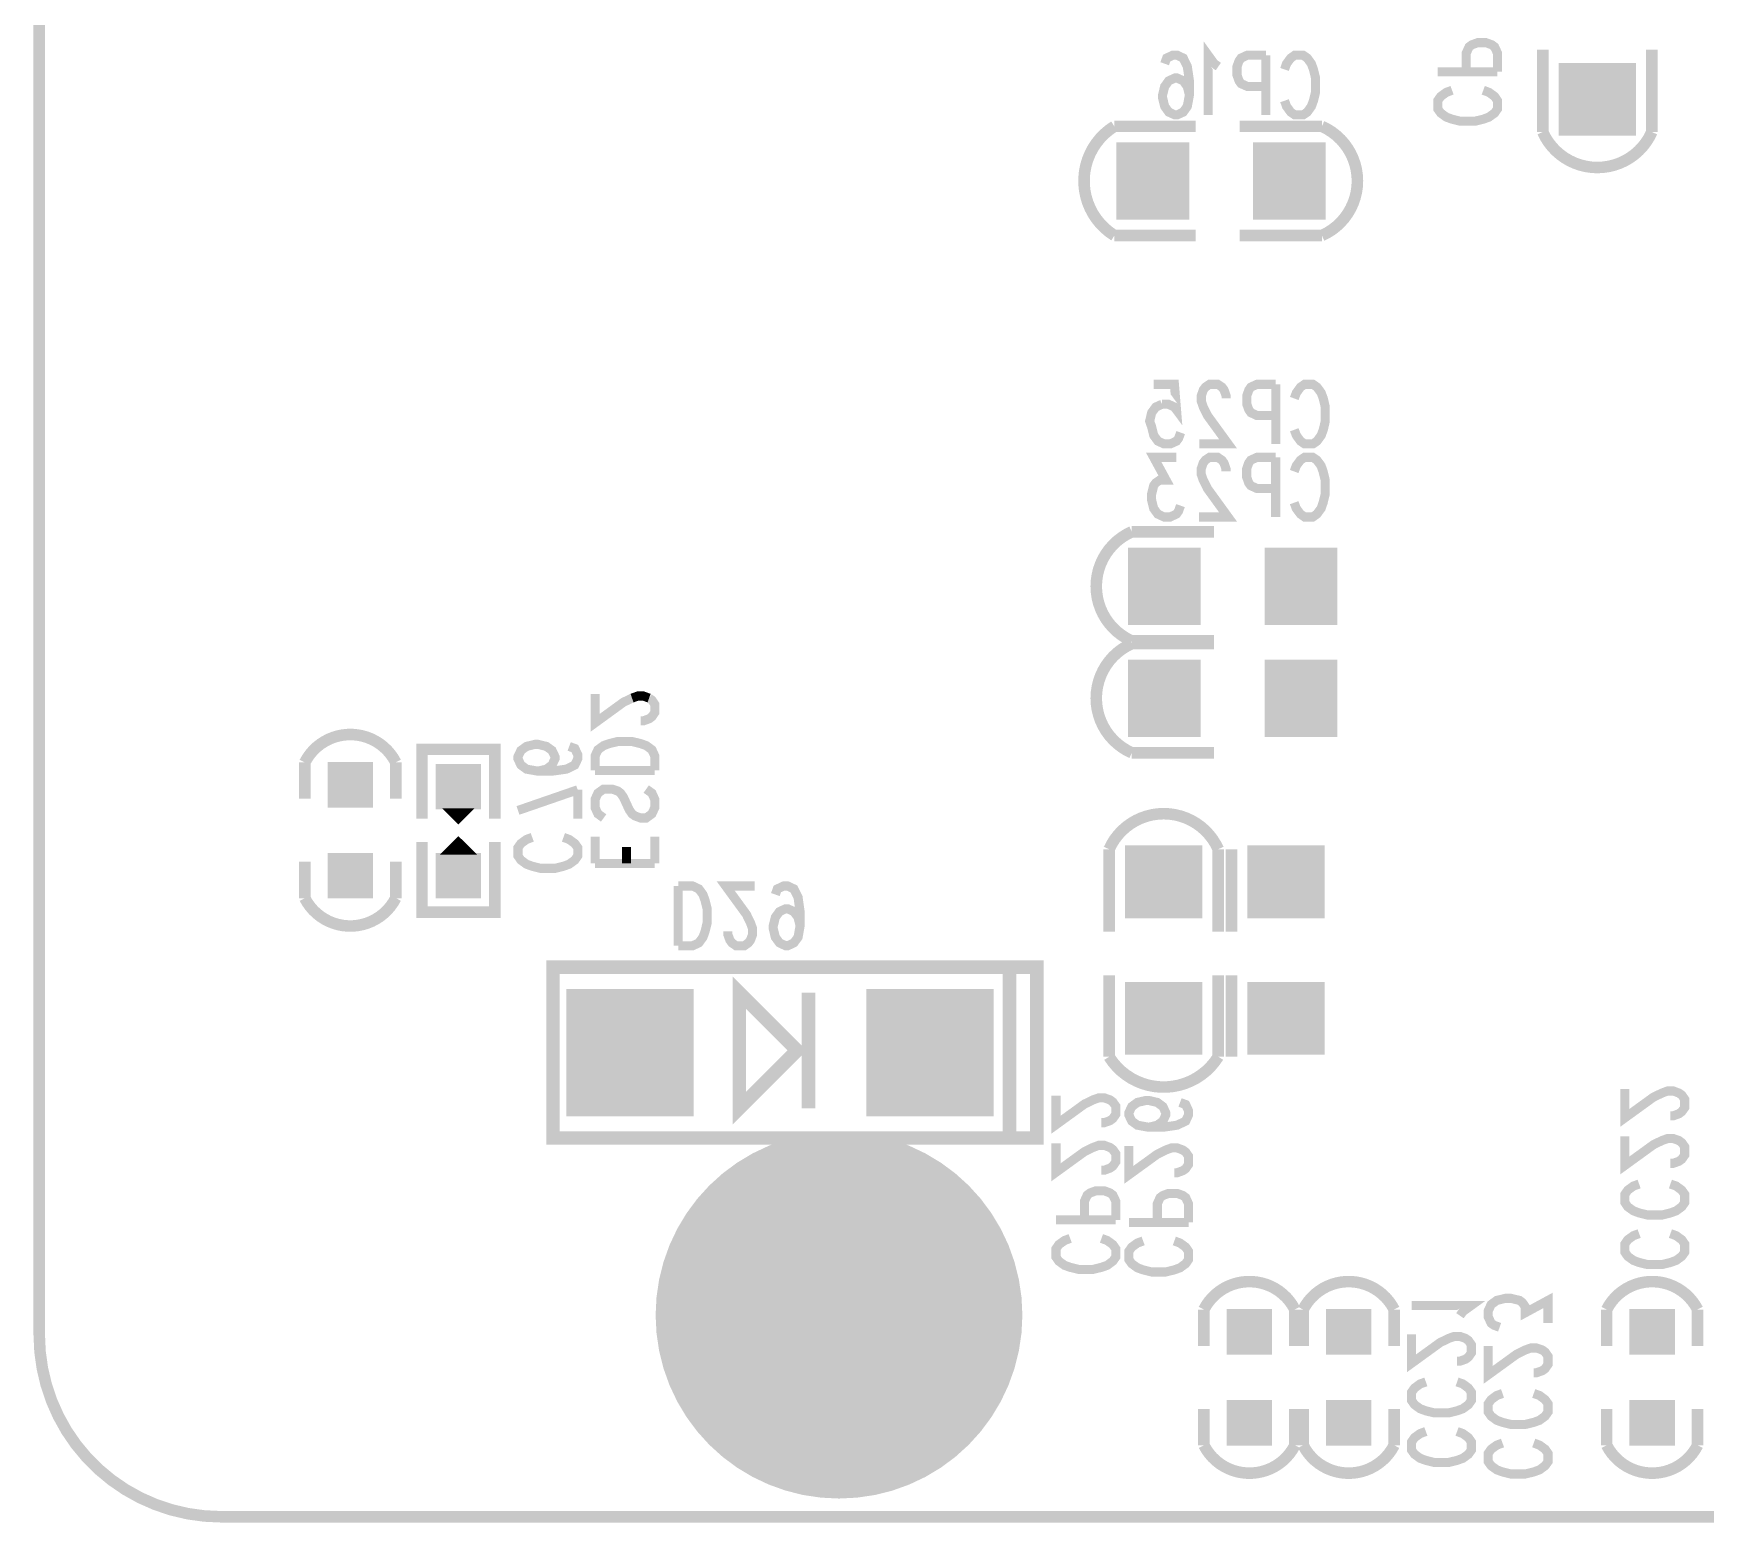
# Model space of a CAD drawing. Extents: x 64 to 173, y 17 to 95.
# Drawn here: x 124.74 to 143.13, y 17.13 to 33.5 of the extents above; entities that cross this region are included whole.
import ezdxf

# ---------------------------------------------------------------- set-up
doc = ezdxf.new("R2010")
doc.units = 0
doc.header["$MEASUREMENT"] = 0
doc.layers.get('0').update_dxf_attribs({"linetype": 'CONTINUOUS'})
doc.layers.add('PASTEMASKBOTTOM', color=5, linetype='CONTINUOUS')
doc.layers.add('SILKSCREENBOTTO', color=9, linetype='CONTINUOUS')

# ---------------------------------------------------------------- blocks, each defined once
blk = doc.blocks.new('SQUARE_36')
blk.add_solid([(0.700024, 0.700024), (0.700024, -0.700024), (-0.700024, 0.700024), (-0.700024, -0.700024)])
blk = doc.blocks.new('RECTANGLE_224')
blk.add_solid([(0.424942, 0.40005), (0.424942, -0.40005), (-0.424942, 0.40005), (-0.424942, -0.40005)])
blk = doc.blocks.new('SQUARE_225')
blk.add_solid([(0.250062, 0.250062), (0.250062, -0.250062), (-0.250062, 0.250062), (-0.250062, -0.250062)])
blk = doc.blocks.new('RECTANGLE_226')
blk.add_solid([(0.40005, 0.424942), (0.40005, -0.424942), (-0.40005, 0.424942), (-0.40005, -0.424942)])
blk = doc.blocks.new('SQUARE_227')
blk.add_solid([(0.250062, 0.250062), (0.250062, -0.250062), (-0.250062, 0.250062), (-0.250062, -0.250062)])

msp = doc.modelspace()

# ---------------------------------------------------------------- linework, layer by layer
at = {"layer": 'PASTEMASKBOTTOM', "color": 5}
for points, const_width in [([(124.806, 19.189), (124.806, 84.198)], 0.127), ([(129.562, 24.966), (129.415, 24.819), (129.268, 24.966), (129.562, 24.966)], 0.0254), ([(129.276, 24.959), (129.276, 24.966)], 0.0254), ([(129.288, 24.946), (129.288, 24.966)], 0.0254), ([(129.301, 24.934), (129.301, 24.966)], 0.0254), ([(129.314, 24.921), (129.314, 24.966)], 0.0254), ([(129.326, 24.908), (129.326, 24.966)], 0.0254), ([(129.339, 24.896), (129.339, 24.966)], 0.0254), ([(129.352, 24.883), (129.352, 24.966)], 0.0254), ([(129.364, 24.87), (129.364, 24.966)], 0.0254), ([(129.377, 24.857), (129.377, 24.966)], 0.0254), ([(129.39, 24.845), (129.39, 24.966)], 0.0254), ([(129.403, 24.832), (129.403, 24.966)], 0.0254), ([(129.415, 24.819), (129.415, 24.966)], 0.0254), ([(129.428, 24.832), (129.428, 24.966)], 0.0254), ([(129.441, 24.845), (129.441, 24.966)], 0.0254), ([(129.453, 24.857), (129.453, 24.966)], 0.0254), ([(129.466, 24.87), (129.466, 24.966)], 0.0254), ([(129.479, 24.883), (129.479, 24.966)], 0.0254), ([(129.491, 24.896), (129.491, 24.966)], 0.0254), ([(129.504, 24.908), (129.504, 24.966)], 0.0254), ([(129.517, 24.921), (129.517, 24.966)], 0.0254), ([(129.53, 24.934), (129.53, 24.966)], 0.0254), ([(129.542, 24.946), (129.542, 24.966)], 0.0254), ([(129.555, 24.959), (129.555, 24.966)], 0.0254), ([(129.415, 24.656), (129.588, 24.484), (129.243, 24.484), (129.415, 24.656)], 0.0254), ([(129.39, 24.484), (129.39, 24.631)], 0.0254), ([(129.403, 24.484), (129.403, 24.644)], 0.0254), ([(129.415, 24.484), (129.415, 24.656)], 0.0254), ([(129.428, 24.484), (129.428, 24.644)], 0.0254), ([(129.441, 24.484), (129.441, 24.631)], 0.0254), ([(129.25, 24.484), (129.25, 24.491)], 0.0254), ([(129.263, 24.484), (129.263, 24.504)], 0.0254), ([(129.276, 24.484), (129.276, 24.517)], 0.0254), ([(129.288, 24.484), (129.288, 24.529)], 0.0254), ([(129.301, 24.484), (129.301, 24.542)], 0.0254), ([(129.314, 24.484), (129.314, 24.555)], 0.0254), ([(129.326, 24.484), (129.326, 24.567)], 0.0254), ([(129.339, 24.484), (129.339, 24.58)], 0.0254), ([(129.352, 24.484), (129.352, 24.593)], 0.0254), ([(129.364, 24.484), (129.364, 24.605)], 0.0254), ([(129.377, 24.484), (129.377, 24.618)], 0.0254), ([(129.453, 24.484), (129.453, 24.618)], 0.0254), ([(129.466, 24.484), (129.466, 24.605)], 0.0254), ([(129.479, 24.484), (129.479, 24.593)], 0.0254), ([(129.491, 24.484), (129.491, 24.58)], 0.0254), ([(129.504, 24.484), (129.504, 24.567)], 0.0254), ([(129.517, 24.484), (129.517, 24.555)], 0.0254), ([(129.53, 24.484), (129.53, 24.542)], 0.0254), ([(129.542, 24.484), (129.542, 24.529)], 0.0254), ([(129.555, 24.484), (129.555, 24.517)], 0.0254), ([(129.568, 24.484), (129.568, 24.504)], 0.0254), ([(129.58, 24.484), (129.58, 24.491)], 0.0254), ([(170.804, 17.189), (126.806, 17.189)], 0.127)]:
    msp.add_lwpolyline(points, dxfattribs=dict(at, const_width=const_width))
at = {"layer": 'PASTEMASKBOTTOM', "color": 5, "const_width": 0.127}
msp.add_lwpolyline([(124.806, 19.189, 0.414214), (126.806, 17.189)], format="xyb", dxfattribs=at)
at = {"layer": 'SILKSCREENBOTTO', "color": 5}
for points, const_width in [([(124.806, 19.189), (124.806, 84.198)], 0.127), ([(137.181, 33.167), (137.203, 33.229), (137.271, 33.261), (137.317, 33.261), (137.385, 33.229), (137.43, 33.136), (137.453, 32.979), (137.453, 32.823), (137.43, 32.698), (137.385, 32.635), (137.317, 32.604), (137.294, 32.604), (137.226, 32.635), (137.181, 32.698), (137.158, 32.792), (137.158, 32.823), (137.181, 32.917), (137.226, 32.979), (137.294, 33.01), (137.317, 33.01), (137.385, 32.979), (137.43, 32.917), (137.453, 32.823)], 0.1), ([(137.771, 33.136), (137.726, 33.167), (137.658, 33.261), (137.658, 32.604)], 0.1), ([(138.294, 33.261), (138.09, 33.261), (138.021, 33.229), (137.999, 33.198), (137.976, 33.136), (137.976, 33.042), (137.999, 32.979), (138.021, 32.948), (138.09, 32.917), (138.294, 32.917)], 0.1), ([(138.294, 33.261), (138.294, 32.604)], 0.1), ([(138.499, 33.104), (138.521, 33.167), (138.567, 33.229), (138.612, 33.261), (138.703, 33.261), (138.749, 33.229), (138.794, 33.167), (138.817, 33.104), (138.84, 33.01), (138.84, 32.854), (138.817, 32.76), (138.794, 32.698), (138.749, 32.635), (138.703, 32.604), (138.612, 32.604), (138.567, 32.635), (138.521, 32.698), (138.499, 32.76)], 0.1), ([(140.84, 33.079), (140.84, 33.284), (140.809, 33.352), (140.778, 33.375), (140.715, 33.398), (140.622, 33.398), (140.559, 33.375), (140.528, 33.352), (140.497, 33.284), (140.497, 33.079)], 0.1), ([(141.338, 33.323), (141.338, 32.416)], 0.127), ([(142.538, 32.416), (142.538, 33.323)], 0.127), ([(140.84, 33.079), (140.184, 33.079)], 0.1), ([(140.684, 32.875), (140.747, 32.852), (140.809, 32.807), (140.84, 32.761), (140.84, 32.67), (140.809, 32.625), (140.747, 32.58), (140.684, 32.557), (140.59, 32.534), (140.434, 32.534), (140.341, 32.557), (140.278, 32.58), (140.216, 32.625), (140.184, 32.67), (140.184, 32.761), (140.216, 32.807), (140.278, 32.852), (140.341, 32.875)], 0.1), ([(137.521, 32.478), (136.627, 32.478)], 0.127), ([(138.91, 32.478), (138.004, 32.478)], 0.127), ([(136.627, 31.278), (137.521, 31.278)], 0.127), ([(138.004, 31.278), (138.91, 31.278)], 0.127), ([(137.061, 29.642), (137.288, 29.642), (137.311, 29.361), (137.288, 29.392), (137.22, 29.423), (137.152, 29.423)], 0.1), ([(137.856, 29.486), (137.856, 29.517), (137.834, 29.58), (137.811, 29.611), (137.765, 29.642), (137.675, 29.642), (137.629, 29.611), (137.606, 29.58), (137.584, 29.517), (137.584, 29.455), (137.606, 29.392), (137.652, 29.298), (137.879, 28.986), (137.561, 28.986)], 0.1), ([(138.402, 29.642), (138.197, 29.642), (138.129, 29.611), (138.107, 29.58), (138.084, 29.517), (138.084, 29.423), (138.107, 29.361), (138.129, 29.33), (138.197, 29.298), (138.402, 29.298)], 0.1), ([(138.402, 29.642), (138.402, 28.986)], 0.1), ([(138.606, 29.486), (138.629, 29.548), (138.675, 29.611), (138.72, 29.642), (138.811, 29.642), (138.856, 29.611), (138.902, 29.548), (138.925, 29.486), (138.947, 29.392), (138.947, 29.236), (138.925, 29.142), (138.902, 29.08), (138.856, 29.017), (138.811, 28.986), (138.72, 28.986), (138.675, 29.017), (138.629, 29.08), (138.606, 29.142)], 0.1), ([(137.152, 29.423), (137.084, 29.392), (137.038, 29.33), (137.016, 29.236), (137.038, 29.173), (137.061, 29.08), (137.107, 29.017), (137.175, 28.986), (137.243, 28.986), (137.311, 29.017), (137.334, 29.048), (137.357, 29.111)], 0.1), ([(137.31, 28.839), (137.06, 28.839), (137.196, 28.589), (137.128, 28.589), (137.083, 28.558), (137.06, 28.527), (137.037, 28.433), (137.037, 28.371), (137.06, 28.277), (137.105, 28.215), (137.174, 28.183), (137.242, 28.183), (137.31, 28.215), (137.333, 28.246), (137.355, 28.308)], 0.1), ([(137.855, 28.683), (137.855, 28.714), (137.833, 28.777), (137.81, 28.808), (137.764, 28.839), (137.674, 28.839), (137.628, 28.808), (137.605, 28.777), (137.583, 28.714), (137.583, 28.652), (137.605, 28.589), (137.651, 28.496), (137.878, 28.183), (137.56, 28.183)], 0.1), ([(138.401, 28.839), (138.196, 28.839), (138.128, 28.808), (138.105, 28.777), (138.083, 28.714), (138.083, 28.621), (138.105, 28.558), (138.128, 28.527), (138.196, 28.496), (138.401, 28.496)], 0.1), ([(138.401, 28.839), (138.401, 28.183)], 0.1), ([(138.605, 28.683), (138.628, 28.746), (138.674, 28.808), (138.719, 28.839), (138.81, 28.839), (138.855, 28.808), (138.901, 28.746), (138.923, 28.683), (138.946, 28.589), (138.946, 28.433), (138.923, 28.34), (138.901, 28.277), (138.855, 28.215), (138.81, 28.183), (138.719, 28.183), (138.674, 28.215), (138.628, 28.277), (138.605, 28.34)], 0.1), ([(137.725, 28.02), (136.819, 28.02)], 0.127), ([(136.819, 26.82), (137.725, 26.82)], 0.127), ([(137.725, 26.79), (136.819, 26.79)], 0.127), ([(131.324, 26.191), (131.23, 26.146), (130.918, 25.919), (130.918, 26.237)], 0.1), ([(131.512, 26.191), (131.449, 26.214), (131.387, 26.214), (131.324, 26.191)], 0.1), ([(131.418, 25.941), (131.449, 25.941), (131.512, 25.964), (131.543, 25.987), (131.574, 26.032), (131.574, 26.123), (131.543, 26.169), (131.512, 26.191)], 0.1), ([(131.574, 25.396), (131.574, 25.555), (131.543, 25.623), (131.48, 25.669), (131.418, 25.691), (131.324, 25.714), (131.168, 25.714), (131.074, 25.691), (131.012, 25.669), (130.949, 25.623), (130.918, 25.555), (130.918, 25.396)], 0.1), ([(129.815, 24.867), (129.815, 25.628), (129.015, 25.628), (129.015, 24.867)], 0.127), ([(130.633, 25.66), (130.695, 25.637), (130.727, 25.569), (130.727, 25.524), (130.695, 25.456), (130.602, 25.41), (130.445, 25.388), (130.289, 25.388), (130.164, 25.41), (130.102, 25.456), (130.07, 25.524), (130.07, 25.547), (130.102, 25.615), (130.164, 25.66), (130.258, 25.683), (130.289, 25.683), (130.383, 25.66), (130.445, 25.615), (130.477, 25.547), (130.477, 25.524), (130.445, 25.456), (130.383, 25.41), (130.289, 25.388)], 0.1), ([(136.819, 25.59), (137.725, 25.59)], 0.127), ([(127.726, 25.085), (127.726, 25.484)], 0.127), ([(128.726, 25.484), (128.726, 25.085)], 0.127), ([(131.574, 25.396), (130.918, 25.396)], 0.1), ([(130.727, 25.183), (130.07, 24.956)], 0.1), ([(130.727, 24.865), (130.727, 25.183)], 0.1), ([(131.48, 25.191), (131.543, 25.146), (131.574, 25.078), (131.574, 24.987), (131.543, 24.919), (131.48, 24.873), (131.418, 24.873), (131.355, 24.896), (131.324, 24.919), (131.293, 24.964), (131.23, 25.101), (131.199, 25.146), (131.168, 25.169), (131.105, 25.191), (131.012, 25.191), (130.949, 25.146), (130.918, 25.078), (130.918, 24.987), (130.949, 24.919), (131.012, 24.873)], 0.1), ([(129.815, 24.608), (129.815, 23.838), (129.015, 23.838), (129.015, 24.608)], 0.127), ([(130.57, 24.66), (130.633, 24.637), (130.695, 24.592), (130.727, 24.547), (130.727, 24.456), (130.695, 24.41), (130.633, 24.365), (130.57, 24.342), (130.477, 24.319), (130.32, 24.319), (130.227, 24.342), (130.164, 24.365), (130.102, 24.41), (130.07, 24.456), (130.07, 24.547), (130.102, 24.592), (130.164, 24.637), (130.227, 24.66)], 0.1), ([(130.918, 24.373), (130.918, 24.669)], 0.1), ([(131.574, 24.373), (131.574, 24.669)], 0.1), ([(127.726, 23.991), (127.726, 24.391)], 0.127), ([(128.726, 24.391), (128.726, 23.991)], 0.127), ([(131.262, 24.373), (131.262, 24.555)], 0.1), ([(136.57, 24.53), (136.57, 23.624)], 0.127), ([(137.77, 23.624), (137.77, 24.53)], 0.127), ([(137.915, 24.53), (137.915, 23.624)], 0.127), ([(131.574, 24.373), (130.918, 24.373)], 0.1), ([(131.832, 23.468), (131.832, 24.125)], 0.1), ([(131.832, 23.468), (131.991, 23.468), (132.059, 23.5), (132.104, 23.562), (132.127, 23.625), (132.15, 23.719), (132.15, 23.875), (132.127, 23.968), (132.104, 24.031), (132.059, 24.093), (131.991, 24.125), (131.832, 24.125)], 0.1), ([(132.377, 23.625), (132.377, 23.593), (132.4, 23.531), (132.422, 23.5), (132.468, 23.468), (132.559, 23.468), (132.604, 23.5), (132.627, 23.531), (132.65, 23.593), (132.65, 23.656), (132.627, 23.719), (132.582, 23.812), (132.354, 24.125), (132.673, 24.125)], 0.1), ([(133.172, 23.687), (133.15, 23.781), (133.104, 23.843), (133.036, 23.875), (133.013, 23.875), (132.945, 23.843), (132.9, 23.781), (132.877, 23.687), (132.877, 23.656), (132.9, 23.562), (132.945, 23.5), (133.013, 23.468), (133.036, 23.468), (133.104, 23.5), (133.15, 23.562), (133.172, 23.687), (133.172, 23.843), (133.15, 24), (133.104, 24.093), (133.036, 24.125), (132.991, 24.125), (132.922, 24.093), (132.9, 24.031)], 0.1), ([(130.455, 21.354), (135.776, 21.354), (135.776, 23.234), (130.455, 23.234), (130.455, 21.354)], 0.15), ([(135.474, 21.379), (135.474, 23.232)], 0.15), ([(136.57, 23.141), (136.57, 22.247)], 0.127), ([(137.77, 22.247), (137.77, 23.141)], 0.127), ([(137.915, 23.141), (137.915, 22.247)], 0.127), ([(132.504, 21.682), (132.504, 22.952), (133.139, 22.317), (132.504, 21.682)], 0.15), ([(133.266, 21.682), (133.266, 22.952)], 0.15), ([(142.742, 21.598), (142.774, 21.598), (142.836, 21.621), (142.867, 21.644), (142.899, 21.689), (142.899, 21.78), (142.867, 21.826), (142.836, 21.848), (142.774, 21.871), (142.711, 21.871), (142.649, 21.848), (142.555, 21.803), (142.242, 21.576), (142.242, 21.894)], 0.1), ([(136.486, 21.523), (136.518, 21.523), (136.58, 21.545), (136.611, 21.568), (136.643, 21.614), (136.643, 21.705), (136.611, 21.75), (136.58, 21.773), (136.518, 21.795), (136.455, 21.795), (136.393, 21.773), (136.299, 21.727), (135.986, 21.5), (135.986, 21.818)], 0.1), ([(137.35, 21.745), (137.412, 21.722), (137.443, 21.654), (137.443, 21.608), (137.412, 21.54), (137.318, 21.495), (137.162, 21.472), (137.006, 21.472), (136.881, 21.495), (136.819, 21.54), (136.787, 21.608), (136.787, 21.631), (136.819, 21.699), (136.881, 21.745), (136.975, 21.767), (137.006, 21.767), (137.1, 21.745), (137.162, 21.699), (137.193, 21.631), (137.193, 21.608), (137.162, 21.54), (137.1, 21.495), (137.006, 21.472)], 0.1), ([(133.317, 21.338), (133.882, 21.338)], 0.127), ([(136.486, 21), (136.518, 21), (136.58, 21.023), (136.611, 21.045), (136.643, 21.091), (136.643, 21.182), (136.611, 21.227), (136.58, 21.25), (136.518, 21.273), (136.455, 21.273), (136.393, 21.25), (136.299, 21.204), (135.986, 20.977), (135.986, 21.295)], 0.1), ([(142.742, 21.076), (142.774, 21.076), (142.836, 21.098), (142.867, 21.121), (142.899, 21.167), (142.899, 21.258), (142.867, 21.303), (142.836, 21.326), (142.774, 21.348), (142.711, 21.348), (142.649, 21.326), (142.555, 21.28), (142.242, 21.053), (142.242, 21.371)], 0.1), ([(132.645, 21.11), (134.554, 21.11)], 0.127), ([(132.887, 21.224), (134.313, 21.224)], 0.127), ([(137.287, 20.972), (137.318, 20.972), (137.381, 20.995), (137.412, 21.017), (137.443, 21.063), (137.443, 21.154), (137.412, 21.199), (137.381, 21.222), (137.318, 21.245), (137.256, 21.245), (137.193, 21.222), (137.1, 21.176), (136.787, 20.949), (136.787, 21.267)], 0.1), ([(132.465, 20.995), (134.735, 20.995)], 0.127), ([(132.199, 20.767), (135.001, 20.767)], 0.127), ([(132.32, 20.881), (134.88, 20.881)], 0.127), ([(136.643, 20.454), (136.643, 20.659), (136.611, 20.727), (136.58, 20.75), (136.518, 20.773), (136.424, 20.773), (136.361, 20.75), (136.33, 20.727), (136.299, 20.659), (136.299, 20.454)], 0.1), ([(137.443, 20.426), (137.443, 20.631), (137.412, 20.699), (137.381, 20.722), (137.318, 20.745), (137.225, 20.745), (137.162, 20.722), (137.131, 20.699), (137.1, 20.631), (137.1, 20.426)], 0.1), ([(142.742, 20.848), (142.805, 20.826), (142.867, 20.78), (142.899, 20.735), (142.899, 20.644), (142.867, 20.598), (142.805, 20.553), (142.742, 20.53), (142.649, 20.507), (142.492, 20.507), (142.398, 20.53), (142.336, 20.553), (142.273, 20.598), (142.242, 20.644), (142.242, 20.735), (142.273, 20.78), (142.336, 20.826), (142.398, 20.848)], 0.1), ([(132.009, 20.538), (135.191, 20.538)], 0.127), ([(132.096, 20.652), (135.103, 20.652)], 0.127), ([(131.933, 20.424), (135.267, 20.424)], 0.127), ([(136.643, 20.454), (135.986, 20.454)], 0.1), ([(137.443, 20.426), (136.787, 20.426)], 0.1), ([(131.814, 20.195), (135.386, 20.195)], 0.127), ([(131.868, 20.31), (135.331, 20.31)], 0.127), ([(136.486, 20.25), (136.549, 20.227), (136.611, 20.182), (136.643, 20.136), (136.643, 20.045), (136.611, 20), (136.549, 19.954), (136.486, 19.932), (136.393, 19.909), (136.236, 19.909), (136.142, 19.932), (136.08, 19.954), (136.017, 20), (135.986, 20.045), (135.986, 20.136), (136.017, 20.182), (136.08, 20.227), (136.142, 20.25)], 0.1), ([(137.287, 20.222), (137.35, 20.199), (137.412, 20.154), (137.443, 20.108), (137.443, 20.017), (137.412, 19.972), (137.35, 19.927), (137.287, 19.904), (137.193, 19.881), (137.037, 19.881), (136.944, 19.904), (136.881, 19.927), (136.819, 19.972), (136.787, 20.017), (136.787, 20.108), (136.819, 20.154), (136.881, 20.199), (136.944, 20.222)], 0.1), ([(142.742, 20.303), (142.805, 20.28), (142.867, 20.235), (142.899, 20.189), (142.899, 20.098), (142.867, 20.053), (142.805, 20.008), (142.742, 19.985), (142.649, 19.962), (142.492, 19.962), (142.398, 19.985), (142.336, 20.008), (142.273, 20.053), (142.242, 20.098), (142.242, 20.189), (142.273, 20.235), (142.336, 20.28), (142.398, 20.303)], 0.1), ([(131.767, 20.081), (135.433, 20.081)], 0.127), ([(131.698, 19.852), (135.501, 19.852)], 0.127), ([(131.729, 19.967), (135.471, 19.967)], 0.127), ([(131.659, 19.624), (135.541, 19.624)], 0.127), ([(131.675, 19.738), (135.525, 19.738)], 0.127), ([(131.649, 19.509), (135.55, 19.509)], 0.127), ([(137.612, 19.068), (137.612, 19.468)], 0.127), ([(138.612, 19.468), (138.612, 19.068)], 0.127), ([(138.704, 19.068), (138.704, 19.468)], 0.127), ([(139.704, 19.468), (139.704, 19.068)], 0.127), ([(140.428, 19.4), (140.459, 19.445), (140.553, 19.513), (139.896, 19.513)], 0.1), ([(141.396, 19.318), (141.396, 19.568), (141.145, 19.432), (141.145, 19.5), (141.114, 19.545), (141.083, 19.568), (140.989, 19.591), (140.927, 19.591), (140.833, 19.568), (140.771, 19.523), (140.739, 19.454), (140.739, 19.386), (140.771, 19.318), (140.802, 19.295), (140.864, 19.273)], 0.1), ([(142.041, 19.068), (142.041, 19.468)], 0.127), ([(143.041, 19.468), (143.041, 19.068)], 0.127), ([(131.647, 19.395), (135.553, 19.395)], 0.127), ([(131.651, 19.281), (135.549, 19.281)], 0.127), ([(131.661, 19.167), (135.538, 19.167)], 0.127), ([(140.396, 18.9), (140.428, 18.9), (140.49, 18.922), (140.521, 18.945), (140.553, 18.991), (140.553, 19.081), (140.521, 19.127), (140.49, 19.15), (140.428, 19.172), (140.365, 19.172), (140.302, 19.15), (140.209, 19.104), (139.896, 18.877), (139.896, 19.195)], 0.1), ([(131.679, 19.052), (135.521, 19.052)], 0.127), ([(131.704, 18.938), (135.496, 18.938)], 0.127), ([(141.239, 18.773), (141.27, 18.773), (141.333, 18.795), (141.364, 18.818), (141.396, 18.864), (141.396, 18.954), (141.364, 19), (141.333, 19.023), (141.27, 19.045), (141.208, 19.045), (141.145, 19.023), (141.052, 18.977), (140.739, 18.75), (140.739, 19.068)], 0.1), ([(131.735, 18.824), (135.465, 18.824)], 0.127), ([(131.775, 18.709), (135.425, 18.709)], 0.127), ([(131.823, 18.595), (135.377, 18.595)], 0.127), ([(140.396, 18.672), (140.459, 18.65), (140.521, 18.604), (140.553, 18.559), (140.553, 18.468), (140.521, 18.422), (140.459, 18.377), (140.396, 18.354), (140.302, 18.331), (140.146, 18.331), (140.053, 18.354), (139.99, 18.377), (139.928, 18.422), (139.896, 18.468), (139.896, 18.559), (139.928, 18.604), (139.99, 18.65), (140.053, 18.672)], 0.1), ([(141.239, 18.545), (141.302, 18.523), (141.364, 18.477), (141.396, 18.432), (141.396, 18.341), (141.364, 18.295), (141.302, 18.25), (141.239, 18.227), (141.145, 18.204), (140.989, 18.204), (140.896, 18.227), (140.833, 18.25), (140.771, 18.295), (140.739, 18.341), (140.739, 18.432), (140.771, 18.477), (140.833, 18.523), (140.896, 18.545)], 0.1), ([(131.88, 18.481), (135.32, 18.481)], 0.127), ([(131.946, 18.366), (135.254, 18.366)], 0.127), ([(137.612, 17.975), (137.612, 18.375)], 0.127), ([(138.612, 18.375), (138.612, 17.975)], 0.127), ([(138.704, 17.975), (138.704, 18.375)], 0.127), ([(139.704, 18.375), (139.704, 17.975)], 0.127), ([(142.041, 17.975), (142.041, 18.375)], 0.127), ([(143.041, 18.375), (143.041, 17.975)], 0.127), ([(132.024, 18.252), (135.176, 18.252)], 0.127), ([(132.114, 18.138), (135.086, 18.138)], 0.127), ([(132.22, 18.024), (134.98, 18.024)], 0.127), ([(140.396, 18.127), (140.459, 18.104), (140.521, 18.059), (140.553, 18.013), (140.553, 17.922), (140.521, 17.877), (140.459, 17.832), (140.396, 17.809), (140.302, 17.786), (140.146, 17.786), (140.053, 17.809), (139.99, 17.832), (139.928, 17.877), (139.896, 17.922), (139.896, 18.013), (139.928, 18.059), (139.99, 18.104), (140.053, 18.127)], 0.1), ([(141.239, 18), (141.302, 17.977), (141.364, 17.932), (141.396, 17.886), (141.396, 17.795), (141.364, 17.75), (141.302, 17.705), (141.239, 17.682), (141.145, 17.659), (140.989, 17.659), (140.896, 17.682), (140.833, 17.705), (140.771, 17.75), (140.739, 17.795), (140.739, 17.886), (140.771, 17.932), (140.833, 17.977), (140.896, 18)], 0.1), ([(132.345, 17.909), (134.855, 17.909)], 0.127), ([(132.495, 17.795), (134.705, 17.795)], 0.127), ([(132.684, 17.681), (134.516, 17.681)], 0.127), ([(132.943, 17.566), (134.257, 17.566)], 0.127), ([(170.804, 17.189), (126.806, 17.189)], 0.127)]:
    msp.add_lwpolyline(points, dxfattribs=dict(at, const_width=const_width))
at = {"layer": 'SILKSCREENBOTTO', "color": 5, "const_width": 0.127}
for points in [[(136.627, 32.478, 0.555895), (136.628, 31.278)], [(138.91, 31.278, 0.650572), (138.91, 32.478)], [(141.338, 32.416, 0.650824), (142.538, 32.416)], [(136.819, 28.02, 0.650824), (136.819, 26.82)], [(136.819, 26.79, 0.650824), (136.819, 25.59)], [(128.726, 25.485, 0.613356), (127.726, 25.484)], [(137.77, 24.53, 0.650572), (136.57, 24.53)], [(127.726, 23.991, 0.613356), (128.726, 23.992)], [(136.57, 22.247, 0.555957), (137.77, 22.248)], [(138.612, 19.469, 0.613356), (137.612, 19.468)], [(139.704, 19.469, 0.613356), (138.704, 19.468)], [(143.041, 19.469, 0.613288), (142.041, 19.468)], [(124.806, 19.189, 0.414214), (126.806, 17.189)], [(137.613, 17.975, 0.613495), (138.613, 17.975)], [(138.704, 17.975, 0.613427), (139.704, 17.975)], [(142.041, 17.975, 0.613427), (143.041, 17.975)]]:
    msp.add_lwpolyline(points, format="xyb", dxfattribs=at)
msp.add_lwpolyline([(131.647, 19.406, 1), (135.553, 19.406, 1)], format="xyb", close=True, dxfattribs=at)
msp.add_lwpolyline([(131.647, 19.406, 1), (135.553, 19.406, 1)], format="xyb", close=True, dxfattribs=at)

# ---------------------------------------------------------------- block references
at = {"layer": 'PASTEMASKBOTTOM', "color": 5}
for name, p in [('RECTANGLE_224', (141.938, 32.776)), ('RECTANGLE_226', (137.051, 31.878)), ('RECTANGLE_226', (138.551, 31.878)), ('RECTANGLE_226', (137.178, 27.42)), ('RECTANGLE_226', (138.679, 27.42)), ('RECTANGLE_226', (137.178, 26.19)), ('RECTANGLE_226', (138.679, 26.19)), ('SQUARE_225', (128.226, 25.238)), ('SQUARE_227', (129.415, 25.217)), ('SQUARE_225', (128.226, 24.238)), ('SQUARE_227', (129.415, 24.239)), ('RECTANGLE_224', (137.17, 24.171)), ('RECTANGLE_224', (138.515, 24.171)), ('SQUARE_36', (131.302, 22.294)), ('SQUARE_36', (134.602, 22.294)), ('RECTANGLE_224', (137.17, 22.671)), ('RECTANGLE_224', (138.515, 22.671)), ('SQUARE_225', (138.112, 19.222)), ('SQUARE_225', (139.204, 19.222)), ('SQUARE_225', (142.541, 19.222)), ('SQUARE_225', (138.112, 18.222)), ('SQUARE_225', (139.204, 18.222)), ('SQUARE_225', (142.541, 18.222))]:
    msp.add_blockref(name, p, dxfattribs=at)

doc.saveas('drawing.dxf')
